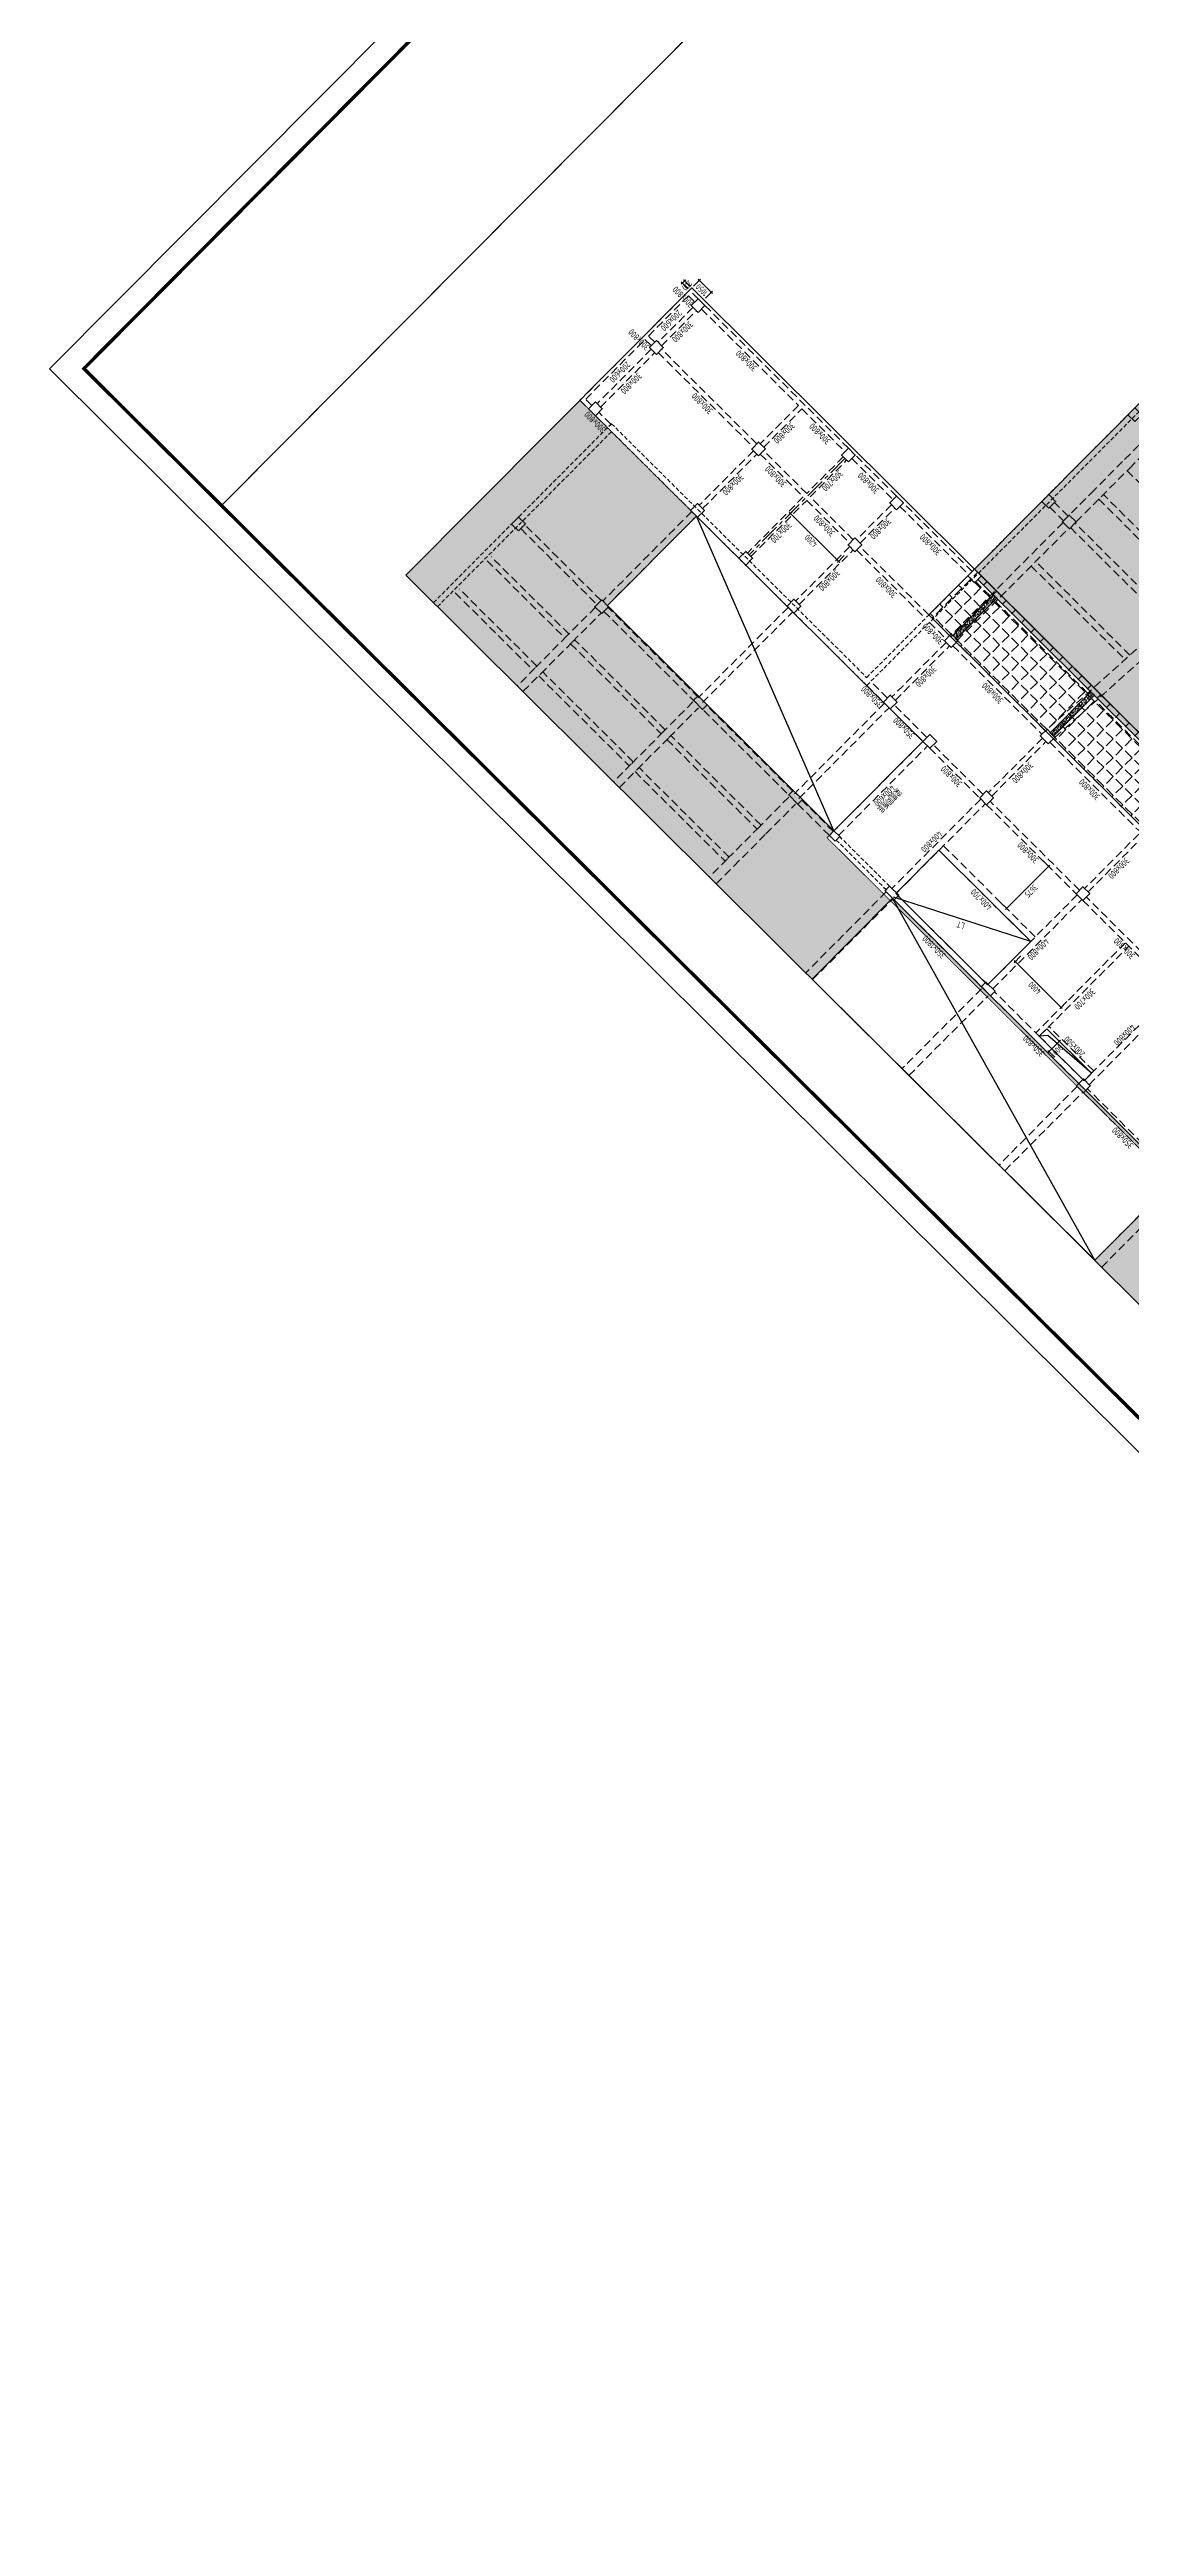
# Model space of a CAD drawing. Extents: x 517450926 to 520131079, y 3499134486 to 3500888201.
# Drawn here: x 518767369 to 518834245, y 3499866984 to 3500020094 of the extents above; entities that cross this region are included whole.
import ezdxf
from ezdxf.enums import TextEntityAlignment as Align

# ---------------------------------------------------------------- set-up
doc = ezdxf.new("R2010")
doc.units = 0
doc.header["$LTSCALE"] = 1000
doc.header["$MEASUREMENT"] = 0
for name, pattern in [('CENTER', [2, 1.25, -0.25, 0.25, -0.25]), ('DASHED', [0.75, 0.5, -0.25]), ('DASHED2', [0.375, 0.25, -0.125])]:
    doc.linetypes.add(name, pattern=pattern)
doc.layers.get('0').update_dxf_attribs({"linetype": 'CONTINUOUS'})
doc.layers.get('Defpoints').update_dxf_attribs({"color": 2, "linetype": 'CONTINUOUS'})
for name, color, linetype in [('S_AXIS', 8, 'CENTER'), ('S_AXIS_DIMS', 3, 'CONTINUOUS'), ('S_BEAM', 4, 'DASHED'), ('S_BEAM_SECD', 5, 'DASHED'), ('S_BEAM_SECD_TEXT_HORZ', 9, 'CONTINUOUS'), ('S_BEAM_TEXT_HORZ', 7, 'CONTINUOUS'), ('S_BEAM_TEXT_VERT', 41, 'CONTINUOUS'), ('S_COLU_BELW_DASH', 40, 'DASHED'), ('S_FLOR_ENHN', 91, 'DASHED'), ('S_HOLE', 201, 'CONTINUOUS'), ('S_PLAN_HACH', 254, 'CONTINUOUS'), ('S_PLAN_MIDL', 255, 'CONTINUOUS'), ('S_PSPR', 43, 'CONTINUOUS'), ('S_STAR', 243, 'CONTINUOUS'), ('S_WALL_BELW_DASH', 40, 'DASHED2'), ('S_WALL_HACH', 30, 'CONTINUOUS')]:
    doc.layers.add(name, color=color, linetype=linetype)
doc.layers.add('内框', color=8, linetype='CONTINUOUS', plot=False)
doc.styles.add('TH-STYLE3', font='tssdeng.shx', dxfattribs={"width": 0.7, "bigfont": 'tssdchn.shx'})
doc.styles.add('样式 1', font='Tssdeng.shx', dxfattribs={"width": 0.7, "bigfont": 'Tssdchn.shx'})
doc.styles.add('黑体', font='simhei.ttf')
doc.dimstyles.new('TSSD_100_100', dxfattribs={"dimtxt": 375, "dimasz": 100, "dimexe": 100, "dimexo": 0, "dimgap": 125, "dimtad": 1, "dimdec": 1, "dimdsep": 46, "dimtxsty": 'TH-STYLE3', "dimblk": 'ARCHTICK', "dimcen": -100, "dimdle": 100, "dimclrt": 7, "dimadec": 0, "dimazin": 0, "dimtfac": 1, "dimtdec": 1, "dimtix": 1, "dimtmove": 2, "dimatfit": 3, "dimldrblk": 'ARCHTICK', "dimfxl": 0, "dimtolj": 1, "dimtzin": 0, "dimarcsym": 0})

# ---------------------------------------------------------------- blocks, each defined once
blk = doc.blocks.new('THAPE_A1L2_inner')
blk.add_line((1251, 527), (1251, 555))
at = {"layer": '内框'}
blk.add_lwpolyline([(0, 0), (1261, 0), (1261, 594), (0, 594)], close=True, dxfattribs=at)
at = {"layer": '内框', "const_width": 1.4}
blk.add_lwpolyline([(25, 584), (25, 10), (1251, 10), (1251, 584)], close=True, dxfattribs=at)
at = {"layer": '内框', "const_width": 0.5}
blk.add_lwpolyline([(1171, 584), (1171, 10)], dxfattribs=at)
at = {"layer": '内框', "style": '黑体', "width": 0.8}
blk.add_attdef('内框名称', (58.9, 599.3), '', height=8, dxfattribs=at)
blk = doc.blocks.new('_ArchTick')
at = {"color": 0, "const_width": 0.25}
blk.add_lwpolyline([(-0.5, -0.5), (0.5, 0.5)], dxfattribs=at)
blk = doc.blocks.new('*D353')
at = {"layer": 'Defpoints', "color": 0, "transparency": 16777216}
for p in [(518829151, 3499958151), (518830387, 3499958191), (518829752, 3499957553)]:
    blk.add_point(p, dxfattribs=at)
at = {"layer": 'S_AXIS_DIMS', "color": 0, "lineweight": -2, "transparency": 16777216}
for p, q in [((518829506, 3499957798), (518829080, 3499958221)), ((518829856, 3499958860), (518829081, 3499958080)), ((518830140, 3499958436), (518829715, 3499958859))]:
    blk.add_line(p, q, dxfattribs=at)
at = {"layer": 'S_AXIS_DIMS', "color": 0, "lineweight": -2, "transparency": 16777216, "xscale": 100, "yscale": 100, "zscale": 100}
for p, rotation in [((518829151, 3499958151), 225.1572922659514), ((518829786, 3499958789), 45.15729226595135)]:
    blk.add_blockref('_ArchTick', p, dxfattribs=dict(at, rotation=rotation))
at = {"layer": 'S_AXIS_DIMS', "color": 7, "transparency": 16777216, "insert": (518829690, 3499958249), "char_height": 375, "attachment_point": 5, "rotation": 225.15729, "style": 'TH-STYLE3'}
blk.add_mtext('\\A1;900', dxfattribs=at)
blk = doc.blocks.new('*D354')
at = {"layer": 'Defpoints', "color": 0, "transparency": 16777216}
for p in [(518828443, 3499965096), (518831102, 3499962097), (518829901, 3499960889)]:
    blk.add_point(p, dxfattribs=at)
at = {"layer": 'S_AXIS_DIMS', "color": 0, "lineweight": -2, "transparency": 16777216}
for p, q in [((518827417, 3499964064), (518826994, 3499963639)), ((518826994, 3499963780), (518829972, 3499960819)), ((518830253, 3499961244), (518829830, 3499960818))]:
    blk.add_line(p, q, dxfattribs=at)
at = {"layer": 'S_AXIS_DIMS', "color": 0, "lineweight": -2, "transparency": 16777216, "xscale": 100, "yscale": 100, "zscale": 100}
for p, rotation in [((518827064, 3499963710), 135.1572922659513), ((518829901, 3499960889), 315.1572922659514)]:
    blk.add_blockref('_ArchTick', p, dxfattribs=dict(at, rotation=rotation))
at = {"layer": 'S_AXIS_DIMS', "color": 7, "transparency": 16777216, "insert": (518828262, 3499962078), "char_height": 375, "attachment_point": 5, "rotation": 135.15729, "style": 'TH-STYLE3'}
blk.add_mtext('\\A1;4000', dxfattribs=at)
blk = doc.blocks.new('*D355')
at = {"layer": 'Defpoints', "color": 0, "transparency": 16777216}
for p in [(518828057, 3499970663), (518829120, 3499969606), (518825465, 3499968058)]:
    blk.add_point(p, dxfattribs=at)
at = {"layer": 'S_AXIS_DIMS', "color": 0, "lineweight": -2, "transparency": 16777216}
for p, q in [((518826458, 3499966929), (518829190, 3499969677)), ((518828765, 3499969959), (518829190, 3499969536)), ((518826174, 3499967353), (518826599, 3499966930))]:
    blk.add_line(p, q, dxfattribs=at)
at = {"layer": 'S_AXIS_DIMS', "color": 0, "lineweight": -2, "transparency": 16777216, "xscale": 100, "yscale": 100, "zscale": 100}
for p, rotation in [((518829120, 3499969606), 45.15729226595135), ((518826528, 3499967000), 225.1572922659514)]:
    blk.add_blockref('_ArchTick', p, dxfattribs=dict(at, rotation=rotation))
at = {"layer": 'S_AXIS_DIMS', "color": 7, "transparency": 16777216, "insert": (518828045, 3499968083), "char_height": 375, "attachment_point": 5, "rotation": 225.15729, "style": 'TH-STYLE3'}
blk.add_mtext('\\A1;3675', dxfattribs=at)
blk = doc.blocks.new('*D356')
at = {"layer": 'Defpoints', "color": 0, "transparency": 16777216}
for p in [(518813961, 3499992227), (518813160, 3499991421), (518816939, 3499989265)]:
    blk.add_point(p, dxfattribs=at)
at = {"layer": 'S_AXIS_DIMS', "color": 0, "lineweight": -2, "transparency": 16777216}
for p, q in [((518813513, 3499991776), (518813089, 3499991350)), ((518816209, 3499988389), (518813089, 3499991492)), ((518816491, 3499988814), (518816067, 3499988389))]:
    blk.add_line(p, q, dxfattribs=at)
at = {"layer": 'S_AXIS_DIMS', "color": 0, "lineweight": -2, "transparency": 16777216, "xscale": 100, "yscale": 100, "zscale": 100}
for p, rotation in [((518813160, 3499991421), 135.1572922659514), ((518816138, 3499988459), 315.1572922659514)]:
    blk.add_blockref('_ArchTick', p, dxfattribs=dict(at, rotation=rotation))
at = {"layer": 'S_AXIS_DIMS', "color": 7, "transparency": 16777216, "insert": (518814429, 3499989719), "char_height": 375, "attachment_point": 5, "rotation": 135.15729, "style": 'TH-STYLE3'}
blk.add_mtext('\\A1;4200', dxfattribs=at)
blk = doc.blocks.new('*D357')
at = {"layer": 'Defpoints', "color": 0, "transparency": 16777216}
for p in [(518807528, 3500005824), (518807066, 3500005360), (518807811, 3500004620)]:
    blk.add_point(p, dxfattribs=at)
at = {"layer": 'S_AXIS_DIMS', "color": 0, "lineweight": -2, "transparency": 16777216}
for p, q in [((518807175, 3500005470), (518807598, 3500005895)), ((518808343, 3500005013), (518807457, 3500005895)), ((518807920, 3500004729), (518808343, 3500005155))]:
    blk.add_line(p, q, dxfattribs=at)
at = {"layer": 'S_AXIS_DIMS', "color": 0, "lineweight": -2, "transparency": 16777216, "xscale": 100, "yscale": 100, "zscale": 100}
for p, rotation in [((518807528, 3500005824), 135.1572922659514), ((518808272, 3500005084), 315.1572922659514)]:
    blk.add_blockref('_ArchTick', p, dxfattribs=dict(at, rotation=rotation))
at = {"layer": 'S_AXIS_DIMS', "color": 7, "transparency": 16777216, "insert": (518807680, 3500005232), "char_height": 375, "attachment_point": 5, "rotation": 135.15729, "style": 'TH-STYLE3'}
blk.add_mtext('\\A1;1050', dxfattribs=at)
blk = doc.blocks.new('*D358')
at = {"layer": 'Defpoints', "color": 0, "transparency": 16777216}
for p in [(518806487, 3500005654), (518806925, 3500005218), (518807066, 3500005360)]:
    blk.add_point(p, dxfattribs=at)
at = {"layer": 'S_AXIS_DIMS', "color": 0, "lineweight": -2, "transparency": 16777216}
for p, q in [((518806841, 3500005302), (518806416, 3500005725)), ((518806487, 3500005654), (518806416, 3500005584)), ((518806628, 3500005796), (518806487, 3500005654)), ((518806982, 3500005444), (518806557, 3500005867)), ((518806628, 3500005796), (518806698, 3500005867))]:
    blk.add_line(p, q, dxfattribs=at)
at = {"layer": 'S_AXIS_DIMS', "color": 0, "lineweight": -2, "transparency": 16777216, "xscale": 100, "yscale": 100, "zscale": 100}
for p, rotation in [((518806487, 3500005654), 45.15729226595135), ((518806628, 3500005796), 225.1572922659514)]:
    blk.add_blockref('_ArchTick', p, dxfattribs=dict(at, rotation=rotation))
at = {"layer": 'S_AXIS_DIMS', "color": 7, "transparency": 16777216, "insert": (518806779, 3500005505), "char_height": 375, "attachment_point": 5, "rotation": 225.15729, "style": 'TH-STYLE3'}
blk.add_mtext('\\A1;200', dxfattribs=at)

msp = doc.modelspace()

# ---------------------------------------------------------------- hatches: boundary and pattern name
at = {"layer": 'S_PLAN_HACH', "transparency": 33554636}
h = msp.add_hatch(dxfattribs=at)
h.set_pattern_fill('GRASS', color=256, scale=1200)
h.set_pattern_definition([(225.1573, (518630193.4, 3500156019.2), (3.2943, -1199.9955), [225, -1472.0563]), (180.1573, (518630193.4, 3500156019.2), (3.2943, -1199.9955), [225, -975]), (270.1573, (518630193.4, 3500156019.2), (1199.9955, 3.2943), [225, -975])])
h.paths.add_polyline_path([(518892544.8748, 3499885019.7634), (518939602.9066, 3499932336.881), (518853937.5881, 3500017533.1375), (518824544.1408, 3499987977.8597), (518807066.1688, 3500005360.1205), (518789401.5894, 3499987598.2858)])
h.paths.add_polyline_path([(518872771.3085, 3499961381.5195), (518891070.2863, 3499979781.2453), (518855015.3322, 3500015638.7799), (518847251.4884, 3500007832.191), (518838870.2522, 3499992276.2557), (518853244.8749, 3499977980.3415), (518854655.2008, 3499979398.4321)], flags=16)
h.paths.add_polyline_path([(518888567.9664, 3499899623.5165), (518900414.707, 3499911535.4813), (518891126.2134, 3499920773.1156), (518893488.5092, 3499923148.4174), (518869522.7777, 3499946982.9241), (518867654.0959, 3499945103.9541), (518861556.3062, 3499951168.3553), (518807066.174, 3500005360.1257), (518800155.5795, 3499998411.4796), (518821356.0322, 3499977327.1103), (518815432.6637, 3499971371.1297), (518847091.5418, 3499939885.6003), (518845116.4659, 3499937899.6503), (518870642.7117, 3499912514.413), (518873110.7821, 3499914996.0718)], flags=16)
h.paths.add_polyline_path([(518916413.0474, 3499917978.7417), (518934147.8949, 3499935811.2312), (518895398.5686, 3499974348.3849), (518877663.7211, 3499956515.8953), (518905351.3808, 3499928978.7204), (518905739.7801, 3499929369.2582), (518908505.0569, 3499926619.1228), (518908117.2173, 3499926229.1478)], flags=16)
h.paths.add_polyline_path([(518874117.2085, 3499912462.1235), (518872556.991, 3499914013.798), (518873050.605, 3499914510.1297), (518874610.8225, 3499912958.4552)], flags=16)
h.paths.add_polyline_path([(518845186.4337, 3499938395.4471), (518844122.8657, 3499939453.1915), (518845815.2551, 3499941154.8983), (518846878.823, 3499940097.1539)], flags=16)
h.paths.add_polyline_path([(518815855.7722, 3499971796.5679), (518801852.1079, 3499985723.5421), (518807352.3678, 3499991254.0846), (518821356.0321, 3499977327.1104)], flags=16)
h.paths.add_polyline_path([(518831979.7124, 3499945253.2983), (518814501.748, 3499962635.5655), (518819473.3335, 3499967634.5233), (518836951.3, 3499950252.2566)], flags=16)
at = {"layer": 'S_PLAN_HACH', "transparency": 33554559}
h = msp.add_hatch(dxfattribs=at)
h.set_pattern_fill('ANGLE', color=256, scale=3000)
h.set_pattern_definition([(135.1573, (518630193.4, 3500156019.2), (-581.7594, -584.9624), [600, -225]), (225.1573, (518630193.4, 3500156019.2), (584.9624, -581.7594), [600, -225])])
h.paths.add_polyline_path([(518852708.7693, 3499954326.0588), (518821723.4892, 3499985141.6785), (518824544.1774, 3499987977.8965), (518855529.4575, 3499957162.2768)])
at = {"layer": 'S_WALL_HACH', "transparency": 33554636}
h = msp.add_hatch(dxfattribs=at)
h.set_pattern_fill('AR-CONC', color=256, scale=30)
h.set_pattern_definition([(185.15729, (518630193.41, 3500156019.2), (-139.29585, 165.08382), [22.5, -247.5]), (130.15729, (518630193.41, 3500156019.2), (-129.6111, -189.35418), [18, -198]), (235.60874, (518630181.8, 3500156032.96), (-268.90695, -24.27036), [19.12206, -210.34263]), (181.34149, (518630151.1, 3500155976.66), (-192.00132, 260.9819), [33.75, -371.25]), (231.79293, (518630135.1, 3500155998.4), (-404.889, -9.48158), [28.6831, -315.51413]), (126.34146, (518630151.1, 3500155976.66), (-404.889, -9.4816), [27, -297]), (156.15729, (518630140.4, 3500156008.45), (-41.79667, 211.91753), [22.5, -247.5]), (101.15729, (518630140.4, 3500156008.45), (-205.16116, -102.77619), [18, -198]), (206.60874, (518630136.92, 3500156026.11), (-246.95782, 109.14134), [19.12206, -210.34263]), (172.657292, (518630193.41, 3500156019.205), (-73.009887, -68.238644), [0, -195.6, 0, -201, 0, -198.75]), (142.657292, (518630193.41, 3500156019.21), (-139.39582, -28.244667), [0, -114.6, 0, -191.1, 0, -75.75]), (102.657292, (518630240.85, 3500155972.03), (-108.77983, 117.727264), [0, -75, 0, -234, 0, -310.5]), (92.65729, (518630262.12, 3500155950.88), (-145.22872, 102.07869), [0, -97.5, 0, -155.4, 0, -220.5])])
h.paths.add_polyline_path([(518855529.4575, 3499957162.2768), (518824969.6046, 3499987554.7987), (518824758.0557, 3499987342.0851), (518855317.9086, 3499956949.5632)])
h = msp.add_hatch(dxfattribs=at)
h.set_pattern_fill('AR-CONC', color=256, scale=30)
h.set_pattern_definition([(185.15729, (518580465.34, 3500201314.47), (-139.29585, 165.08382), [22.5, -247.5]), (130.15729, (518580465.34, 3500201314.47), (-129.6111, -189.35418), [18, -198]), (235.60874, (518580453.73, 3500201328.23), (-268.90695, -24.27036), [19.12206, -210.34263]), (181.34149, (518580423.03, 3500201271.93), (-192.00132, 260.9819), [33.75, -371.25]), (231.79293, (518580407.03, 3500201293.68), (-404.889, -9.48158), [28.6831, -315.51413]), (126.34146, (518580423.03, 3500201271.93), (-404.889, -9.4816), [27, -297]), (156.15729, (518580412.33, 3500201303.72), (-41.79667, 211.91753), [22.5, -247.5]), (101.15729, (518580412.33, 3500201303.72), (-205.16116, -102.77619), [18, -198]), (206.60874, (518580408.85, 3500201321.38), (-246.95782, 109.14134), [19.12206, -210.34263]), (172.657292, (518580465.336, 3500201314.47), (-73.009887, -68.238644), [0, -195.6, 0, -201, 0, -198.75]), (142.657292, (518580465.34, 3500201314.47), (-139.39582, -28.244667), [0, -114.6, 0, -191.1, 0, -75.75]), (102.657292, (518580512.77, 3500201267.295), (-108.77983, 117.727264), [0, -75, 0, -234, 0, -310.5]), (92.65729, (518580534.04, 3500201246.14), (-145.22872, 102.07869), [0, -97.5, 0, -155.4, 0, -220.5])])
h.paths.add_polyline_path([(518825927.9809, 3499986178.5657), (518825715.2662, 3499986390.1157), (518823211.9014, 3499983872.9682), (518823424.6161, 3499983661.4182)])
h = msp.add_hatch(dxfattribs=at)
h.set_pattern_fill('AR-CONC', color=256, scale=30)
h.set_pattern_definition([(185.15729, (518586492.22, 3500195320.58), (-139.29585, 165.08382), [22.5, -247.5]), (130.15729, (518586492.22, 3500195320.58), (-129.6111, -189.35418), [18, -198]), (235.60874, (518586480.61, 3500195334.34), (-268.90695, -24.27036), [19.12206, -210.34263]), (181.34149, (518586449.9, 3500195278.04), (-192.00132, 260.9819), [33.75, -371.25]), (231.79293, (518586433.9, 3500195299.8), (-404.889, -9.48158), [28.6831, -315.51413]), (126.34146, (518586449.9, 3500195278.04), (-404.889, -9.4816), [27, -297]), (156.15729, (518586439.22, 3500195309.83), (-41.79667, 211.91753), [22.5, -247.5]), (101.15729, (518586439.22, 3500195309.83), (-205.16116, -102.77619), [18, -198]), (206.60874, (518586435.73, 3500195327.5), (-246.95782, 109.14134), [19.12206, -210.34263]), (172.657292, (518586492.22, 3500195320.585), (-73.009887, -68.238644), [0, -195.6, 0, -201, 0, -198.75]), (142.657292, (518586492.22, 3500195320.58), (-139.39582, -28.244667), [0, -114.6, 0, -191.1, 0, -75.75]), (102.657292, (518586539.66, 3500195273.41), (-108.77983, 117.727264), [0, -75, 0, -234, 0, -310.5]), (92.65729, (518586560.93, 3500195252.25), (-145.22872, 102.07869), [0, -97.5, 0, -155.4, 0, -220.5])])
h.paths.add_polyline_path([(518831954.8668, 3499980184.6805), (518831742.1521, 3499980396.2305), (518829238.7873, 3499977879.083), (518829451.5019, 3499977667.533)])

# ---------------------------------------------------------------- linework, layer by layer
at = {"layer": 'S_AXIS'}
msp.add_line((518816535.0782, 3499994814.8776), (518810611.6663, 3499988858.8535), dxfattribs=at)
at = {"layer": 'S_BEAM'}
for p, q in [((518806925.1435, 3500005218.3146), (518804139.75, 3500002417.5856)), ((518804387.3335, 3500002382.9098), (518806855.4037, 3500004864.5684)), ((518807140.1843, 3500004158.2428), (518804989.4375, 3500001995.6547)), ((518806855.4037, 3500004864.5684), (518807245.3765, 3500004476.7309)), ((518807456.9254, 3500004689.4445), (518806925.1435, 3500005218.3146)), ((518807670.8037, 3500004053.6332), (518813662.2366, 3499998095.0065)), ((518816745.3503, 3499995451.8786), (518807882.3526, 3500004266.3468)), ((518805202.1511, 3500001784.1058), (518807352.8979, 3500003946.6939)), ((518804139.75, 3500002417.5856), (518800155.5795, 3499998411.4796)), ((518800508.9375, 3499998483.1606), (518804175.7846, 3500002170.1962)), ((518804566.3397, 3500001570.2275), (518801216.8159, 3499998202.2623)), ((518801429.5295, 3499997990.7134), (518804779.0533, 3500001358.6786)), ((518804175.7846, 3500002170.1962), (518804565.7574, 3500001782.3587)), ((518804777.3063, 3500001995.0723), (518804387.3335, 3500002382.9098)), ((518804991.1846, 3500001359.261), (518810876.2607, 3499995506.4087)), ((518811087.8096, 3499995719.1223), (518805202.7334, 3500001571.9746)), ((518800155.5795, 3499998411.4796), (518800687.3613, 3499997882.6096)), ((518800898.9102, 3499998095.3232), (518800508.9375, 3499998483.1606)), ((518813662.2366, 3499998095.0065), (518811299.9408, 3499995719.7047)), ((518811512.6544, 3499995508.1558), (518813874.9502, 3499997883.4576)), ((518813874.9502, 3499997883.4576), (518816533.8014, 3499995239.165)), ((518801112.7885, 3499997459.5117), (518801857.286, 3499996719.0907)), ((518802068.8349, 3499996931.8043), (518801324.3374, 3499997672.2253)), ((518810876.843, 3499995294.2775), (518807527.3192, 3499991926.3122)), ((518807740.0328, 3499991714.7634), (518811089.5566, 3499995082.7286)), ((518811301.6879, 3499995083.3109), (518813960.6078, 3499992438.9499)), ((518814172.1567, 3499992651.6635), (518811513.2367, 3499995296.0245)), ((518816428.678, 3499994920.6084), (518814172.1567, 3499992651.6635)), ((518816959.6887, 3499994815.6961), (518819512.2518, 3499992277.1097)), ((518819723.8007, 3499992489.8233), (518817171.2376, 3499995028.4097)), ((518814384.8703, 3499992440.1147), (518816641.3916, 3499994709.0596)), ((518813960.6078, 3499992438.9499), (518810505.3095, 3499988964.628)), ((518810718.0231, 3499988753.0791), (518814173.3214, 3499992227.4011)), ((518814173.3214, 3499992227.4011), (518816832.2413, 3499989583.0402)), ((518817043.7902, 3499989795.7538), (518814384.8703, 3499992440.1147)), ((518819406.6683, 3499991958.9242), (518817255.9214, 3499989796.3361)), ((518817468.635, 3499989584.7872), (518819619.3818, 3499991747.3754)), ((518819937.2876, 3499991854.3146), (518824191.5333, 3499987623.3631)), ((518824403.0822, 3499987836.0766), (518820148.8365, 3499992067.0282)), ((518816832.8237, 3499989370.9089), (518813483.2998, 3499986002.9437)), ((518813696.0134, 3499985791.3948), (518817045.5372, 3499989159.36)), ((518817257.6685, 3499989159.9424), (518821511.9403, 3499984928.9649)), ((518821723.4892, 3499985141.6785), (518817469.2174, 3499989372.656)), ((518821760.1062, 3499984682.1579), (518822788.2219, 3499983659.6716)), ((518822999.7708, 3499983872.3852), (518821971.655, 3499984894.8715)), ((518822788.8043, 3499983447.5404), (518819439.2804, 3499980079.5752)), ((518819651.994, 3499979868.0263), (518823001.5179, 3499983235.9915)), ((518823213.6491, 3499983236.5739), (518828708.7503, 3499977771.5612)), ((518828920.2991, 3499977984.2748), (518823425.198, 3499983449.2875)), ((518819156.6329, 3499980008.0883), (518818128.5171, 3499981030.5746)), ((518817881.7101, 3499980782.4087), (518818909.8258, 3499979759.9224)), ((518821602.8391, 3499977575.2762), (518819582.06, 3499979584.9906)), ((518819335.253, 3499979336.8247), (518821356.0321, 3499977327.1104)), ((518821356.0322, 3499977327.1103), (518815855.7614, 3499971796.5569)), ((518816139.3796, 3499971514.4918), (518821639.6503, 3499977045.0451)), ((518821781.4594, 3499976904.0126), (518824865.8065, 3499973836.5539)), ((518825077.3554, 3499974049.2675), (518821993.0082, 3499977116.7262)), ((518828744.7844, 3499977524.1714), (518825395.261, 3499974156.2066)), ((518825607.9746, 3499973944.6577), (518828957.4989, 3499977312.6234)), ((518829205.082, 3499977277.9472), (518834700.1831, 3499971812.9345)), ((518834911.732, 3499972025.6481), (518829416.6309, 3499977490.6608)), ((518824936.7112, 3499973766.0374), (518819436.4451, 3499968235.4794)), ((518819720.0633, 3499967953.4143), (518825220.3293, 3499973483.9722)), ((518825291.2337, 3499973413.4562), (518830821.7871, 3499967913.1854)), ((518831033.336, 3499968125.899), (518825502.7826, 3499973626.1697)), ((518822346.7929, 3499970594.6102), (518828019.1554, 3499964953.3068)), ((518828301.2203, 3499965236.9252), (518822628.8578, 3499970878.2286)), ((518834700.7655, 3499971600.8033), (518831351.2416, 3499968232.8381)), ((518831563.9552, 3499968021.2892), (518834913.4791, 3499971389.2544)), ((518819579.7601, 3499967528.8102), (518824968.5516, 3499962169.5251)), ((518825213.7931, 3499962416.1168), (518819825.0488, 3499967775.355)), ((518830892.6918, 3499967842.6688), (518825390.8602, 3499962310.5367)), ((518825674.4783, 3499962028.4715), (518831176.3099, 3499967560.6037)), ((518831247.2142, 3499967490.0875), (518836777.7676, 3499961989.8168)), ((518836989.3165, 3499962202.5304), (518831458.7631, 3499967702.8011)), ((518833870.6819, 3499964880.9847), (518828333.5876, 3499959313.4049)), ((518828546.3011, 3499959101.8561), (518834083.3955, 3499964669.4358)), ((518825534.2224, 3499961603.8206), (518830993.8661, 3499956174.0713)), ((518831240.6732, 3499956422.2371), (518825781.0294, 3499961851.9865)), ((518836848.6724, 3499961919.3003), (518831912.5733, 3499956956.0164)), ((518832198.6391, 3499956676.4124), (518837132.2905, 3499961637.2351)), ((518831912.5513, 3499956955.9944), (518829147.2707, 3499959706.1343)), ((518829006.2381, 3499959564.3253), (518831771.5189, 3499956814.1852)), ((518831912.5449, 3499956955.9878), (518831348.4044, 3499956388.7404)), ((518831632.0225, 3499956106.6752), (518832198.6391, 3499956676.4124)), ((518831279.8244, 3499955610.7367), (518836810.3828, 3499950110.4609)), ((518837057.1898, 3499950358.6267), (518831526.6314, 3499955858.9025))]:
    msp.add_line(p, q, dxfattribs=at)
at = {"layer": 'S_BEAM_SECD'}
for p, q in [((518835234.3031, 3499996174.329), (518833694.6981, 3499994626.2475)), ((518834120.1428, 3499994203.1674), (518835659.7303, 3499995751.2313)), ((518833694.6981, 3499994626.2475), (518831943.5442, 3499992865.4525)), ((518832368.9889, 3499992442.3723), (518834120.1078, 3499994203.1322)), ((518833979.0927, 3499994061.3407), (518838379.3285, 3499989685.1985)), ((518829200.5035, 3499991809.0437), (518830051.3577, 3499990962.8483)), ((518830333.4229, 3499991246.4664), (518829482.5686, 3499992092.6618)), ((518831943.5442, 3499992865.4525), (518830403.9392, 3499991317.371)), ((518830829.3664, 3499990894.2732), (518832368.9539, 3499992442.3371)), ((518832227.9388, 3499992300.5456), (518837408.0998, 3499987148.7487)), ((518837564.5394, 3499987557.3046), (518832510.004, 3499992584.1638)), ((518796497.0081, 3499990478.4337), (518801212.1594, 3499985789.1003)), ((518801458.9664, 3499986037.2662), (518796743.8151, 3499990726.5996)), ((518807068.7682, 3499991536.1441), (518801568.4712, 3499986005.6129)), ((518801852.0893, 3499985723.5477), (518807352.3863, 3499991254.079)), ((518830016.3471, 3499990856.7378), (518823140.9967, 3499983943.4846)), ((518823495.5194, 3499983590.9032), (518830370.8698, 3499990504.1563)), ((518830476.7849, 3499990539.7506), (518836397.3132, 3499984651.6402)), ((518836679.3784, 3499984935.2583), (518830758.8501, 3499990823.3687)), ((518799470.4253, 3499983966.9056), (518794666.6345, 3499988744.3932)), ((518794419.8274, 3499988496.2273), (518799223.6194, 3499983718.7386)), ((518825503.2837, 3499986318.7945), (518824616.9865, 3499987200.2393)), ((518855529.4115, 3499957162.2305), (518824969.568, 3499987554.762)), ((518828044.4766, 3499988164.9381), (518833851.9003, 3499982389.3131)), ((518834150.4061, 3499982656.5806), (518828326.5408, 3499988448.5572)), ((518792445.3713, 3499986510.9005), (518797249.1727, 3499981733.4024)), ((518797495.9785, 3499981981.5694), (518792692.1783, 3499986759.0663)), ((518801109.9213, 3499985615.4438), (518799347.0413, 3499983842.8411)), ((518807485.4289, 3499980043.8017), (518801884.3936, 3499985614.1684)), ((518813024.7488, 3499985612.7756), (518807453.9352, 3499980011.3401)), ((518831537.9714, 3499980317.1462), (518825857.8062, 3499985966.213)), ((518799701.5656, 3499983490.2613), (518801464.4439, 3499985262.8623)), ((518801637.5865, 3499985366.0025), (518807238.6219, 3499979795.6358)), ((518807737.5533, 3499979729.2749), (518813308.367, 3499985330.7104)), ((518836239.4779, 3499984526.6448), (518829037.9875, 3499978078.783)), ((518799347.0018, 3499983842.8014), (518797372.5945, 3499981857.5049)), ((518797727.1188, 3499981504.9251), (518799701.5261, 3499983490.2216)), ((518799578.1421, 3499983366.1571), (518805179.6001, 3499977795.3701)), ((518805426.4059, 3499978043.5371), (518799824.9479, 3499983614.3242)), ((518829534.3773, 3499977583.6463), (518836736.6451, 3499984032.2042)), ((518797372.555, 3499981857.4652), (518796279.3268, 3499980758.2076)), ((518796633.8495, 3499980405.6262), (518797727.0793, 3499981504.8854)), ((518797603.6953, 3499981380.8209), (518803205.1533, 3499975810.0338)), ((518803451.9591, 3499976058.2008), (518797850.5012, 3499981628.9879)), ((518807136.4178, 3499979762.9801), (518805303.0219, 3499977919.4726)), ((518813303.3663, 3499974264.459), (518808056.2151, 3499979482.8793)), ((518818980.7294, 3499979689.407), (518813409.9158, 3499974087.9716)), ((518837379.789, 3499974507.312), (518832035.1362, 3499979822.7033)), ((518805657.5462, 3499977566.8928), (518807490.9405, 3499979410.3986)), ((518807809.2297, 3499979234.8908), (518813056.5592, 3499974016.2931)), ((518813693.534, 3499973805.9064), (518819264.3476, 3499979407.3419)), ((518805302.9824, 3499977919.4329), (518803328.5751, 3499975934.1363)), ((518803683.0995, 3499975581.5566), (518805657.5067, 3499977566.8531)), ((518805534.1227, 3499977442.7886), (518811100.1284, 3499971907.2597)), ((518811346.9343, 3499972155.4267), (518805780.9286, 3499977690.9556)), ((518803328.5356, 3499975934.0966), (518802235.3075, 3499974834.8391)), ((518802589.8301, 3499974482.2576), (518803683.06, 3499975581.5169)), ((518803559.676, 3499975457.4524), (518809125.6817, 3499969921.9234)), ((518809372.4875, 3499970170.0905), (518803806.4818, 3499975705.6194)), ((518813056.9462, 3499973874.8697), (518811223.5501, 3499972031.362)), ((518811648.9595, 3499971608.2464), (518813482.3734, 3499973451.7719)), ((518813623.7955, 3499973452.1628), (518815573.3145, 3499971513.3186)), ((518815820.5034, 3499971761.1047), (518813870.6025, 3499973700.3287)), ((518811223.5106, 3499972031.3223), (518809249.1033, 3499970046.0258)), ((518809674.5128, 3499969622.9102), (518811648.9595, 3499971608.2464)), ((518809249.0638, 3499970045.9861), (518808155.8358, 3499968946.7287)), ((518808581.263, 3499968523.6309), (518809674.5128, 3499969622.9102)), ((518819083.4755, 3499968022.3774), (518814111.8211, 3499963023.3555)), ((518814537.2482, 3499962600.2578), (518819508.9027, 3499967599.2796)), ((518824968.9379, 3499962028.1025), (518820067.8017, 3499957099.987)), ((518820493.2289, 3499956676.8892), (518825394.3651, 3499961605.0047)), ((518830889.8545, 3499955998.5713), (518826059.2346, 3499951141.3603)), ((518826413.7572, 3499950788.7788), (518831244.3771, 3499955645.9898)), ((518836810.3828, 3499950110.4609), (518831979.7629, 3499945253.2499)), ((518832405.1901, 3499944830.1522), (518837235.81, 3499949687.3631))]:
    msp.add_line(p, q, dxfattribs=at)
at = {"layer": 'S_COLU_BELW_DASH', "linetype": 'ByBlock', "lineweight": 35}
for points in [[(518807459.2548, 3500003840.9197), (518807033.8276, 3500004264.0174), (518807456.9254, 3500004689.4446), (518807882.3526, 3500004266.3468)], [(518804885.4101, 3500001252.9043), (518804459.9829, 3500001676.002), (518804883.0807, 3500002101.4292), (518805308.5079, 3500001678.3315)], [(518801112.7885, 3499997459.5119), (518800687.3613, 3499997882.6096), (518801110.4591, 3499998308.0368), (518801535.8862, 3499997884.939)], [(518834454.0094, 3499997091.4214), (518834028.5822, 3499997514.5192), (518834451.68, 3499997939.9464), (518834877.1071, 3499997516.8486)], [(518811195.9134, 3499994976.9542), (518810770.4862, 3499995400.052), (518811193.584, 3499995825.4792), (518811619.0111, 3499995402.3814)], [(518816747.723, 3499994603.3972), (518816322.2958, 3499995026.4949), (518816745.3935, 3499995451.9221), (518817170.8207, 3499995028.8244)], [(518807423.2918, 3499991183.5618), (518806997.8646, 3499991606.6596), (518807420.9623, 3499992032.0868), (518807846.3895, 3499991608.989)], [(518819725.7386, 3499991641.601), (518819300.3114, 3499992064.6988), (518819723.4092, 3499992490.126), (518820148.8364, 3499992067.0282)], [(518829130.066, 3499991738.166), (518828704.6388, 3499992161.2638), (518829127.7366, 3499992586.691), (518829553.1638, 3499992163.5932)], [(518796359.3813, 3499990340.0492), (518795933.9541, 3499990763.147), (518796357.0519, 3499991188.5742), (518796782.4791, 3499990765.4764)], [(518830406.3475, 3499990468.8729), (518829980.9203, 3499990891.9706), (518830404.018, 3499991317.3978), (518830829.4452, 3499990894.3001)], [(518810401.2455, 3499988221.9142), (518809975.8183, 3499988645.0119), (518810398.916, 3499989070.4391), (518810824.3432, 3499988647.3413)], [(518817151.8939, 3499989053.5858), (518816726.4667, 3499989476.6836), (518817149.5644, 3499989902.1107), (518817574.9916, 3499989479.013)], [(518824546.4702, 3499987129.3348), (518824121.0431, 3499987552.4325), (518824544.1408, 3499987977.8597), (518824969.568, 3499987554.762)], [(518801499.9598, 3499985227.6181), (518801074.5326, 3499985650.7158), (518801497.6304, 3499986076.143), (518801923.0575, 3499985653.0452)], [(518813379.2724, 3499985260.1933), (518812953.8452, 3499985683.291), (518813376.9429, 3499986108.7182), (518813802.3701, 3499985685.6205)], [(518823107.8746, 3499983130.2171), (518822682.4474, 3499983553.3149), (518823105.5452, 3499983978.7421), (518823530.9724, 3499983555.6443)], [(518807171.5092, 3499979869.1195), (518807453.5743, 3499980152.7376), (518808020.8106, 3499979588.6073), (518807738.7454, 3499979304.9892)], [(518819335.253, 3499979336.8247), (518818909.8258, 3499979759.9225), (518819332.9235, 3499980185.3497), (518819758.3507, 3499979762.2519)], [(518829099.3085, 3499977171.5915), (518828602.9747, 3499977665.2034), (518829026.0724, 3499978090.6306), (518829522.4063, 3499977597.0187)], [(518821781.4775, 3499976903.9945), (518821356.0503, 3499977327.0923), (518821779.1481, 3499977752.5195), (518822204.5752, 3499977329.4217)], [(518813623.7795, 3499973452.1787), (518813056.5432, 3499974016.3091), (518813338.6084, 3499974299.9272), (518813905.8447, 3499973735.7968)], [(518825291.2336, 3499973413.4562), (518824865.8064, 3499973836.5539), (518825288.9041, 3499974261.9811), (518825714.3313, 3499973838.8834)], [(518815927.8371, 3499971160.737), (518815573.3144, 3499971513.3185), (518815855.3796, 3499971796.9366), (518816209.9022, 3499971444.3552)], [(518819579.7601, 3499967528.8102), (518819012.5239, 3499968092.9405), (518819294.589, 3499968376.5586), (518819861.8253, 3499967812.4283)], [(518831247.2142, 3499967490.0876), (518830821.787, 3499967913.1854), (518831244.8847, 3499968338.6126), (518831670.3119, 3499967915.5148)], [(518825534.1752, 3499961603.8675), (518824966.939, 3499962167.9979), (518825249.0042, 3499962451.616), (518825816.2404, 3499961887.4856)], [(518831279.8262, 3499955610.7385), (518830854.399, 3499956033.8363), (518831277.4968, 3499956459.2635), (518831702.9239, 3499956036.1657)]]:
    msp.add_lwpolyline(points, close=True, dxfattribs=at)
at = {"layer": 'S_FLOR_ENHN', "linetype": 'ByBlock', "const_width": 50}
msp.add_lwpolyline([(518888567.9664, 3499899623.5165), (518900414.707, 3499911535.4813), (518891126.2134, 3499920773.1156), (518893488.5092, 3499923148.4174), (518869522.7777, 3499946982.9241), (518867654.0959, 3499945103.9541), (518861556.3062, 3499951168.3553), (518807066.174, 3500005360.1257), (518800155.5795, 3499998411.4796), (518821356.0322, 3499977327.1103), (518815432.6637, 3499971371.1297), (518847091.5418, 3499939885.6003), (518845116.4659, 3499937899.6503), (518870642.7117, 3499912514.413), (518873110.7821, 3499914996.0718)], close=True, dxfattribs=at)
at = {"layer": 'S_HOLE'}
msp.add_lwpolyline([(518831771.5196, 3499956814.1851), (518829074.3042, 3499959144.405), (518828546.3011, 3499959101.8561)], dxfattribs=at)
msp.add_lwpolyline([(518829006.2381, 3499959564.3253), (518831771.5196, 3499956814.1851), (518831311.5827, 3499956351.7159), (518828546.3012, 3499959101.8561)], close=True, dxfattribs=at)
at = {"layer": 'S_PLAN_HACH'}
msp.add_lwpolyline([(518852708.7693, 3499954326.0588), (518821723.4892, 3499985141.6785), (518824544.1774, 3499987977.8965), (518855529.4575, 3499957162.2768)], close=True, dxfattribs=at)
at = {"layer": 'S_PLAN_MIDL'}
msp.add_lwpolyline([(518892544.8748, 3499885019.7634), (518939602.9066, 3499932336.881), (518853937.5881, 3500017533.1375), (518824544.1408, 3499987977.8597), (518807066.1688, 3500005360.1205), (518789401.5894, 3499987598.2858), (518892544.8748, 3499885019.7634)], dxfattribs=at)
at = {"layer": 'S_PSPR'}
for p, q in [((518815855.7723, 3499971796.5678), (518807352.3678, 3499991254.0846)), ((518831979.762, 3499945253.249), (518819473.3335, 3499967634.5233))]:
    msp.add_line(p, q, dxfattribs=at)
for points in [[(518815855.7722, 3499971796.5679), (518801852.1079, 3499985723.5421), (518807352.3678, 3499991254.0846), (518821356.0321, 3499977327.1104)], [(518831979.7124, 3499945253.2983), (518814501.748, 3499962635.5655), (518819473.3335, 3499967634.5233), (518836951.3, 3499950252.2566)]]:
    msp.add_lwpolyline(points, close=True, dxfattribs=at)
at = {"layer": 'S_STAR'}
msp.add_line((518828019.1477, 3499964953.3043), (518819543.9567, 3499967705.4423), dxfattribs=at)
msp.add_lwpolyline([(518828019.1477, 3499964953.3043), (518822346.7852, 3499970594.6077), (518819683.2397, 3499967916.3876), (518825355.6022, 3499962275.0843)], close=True, dxfattribs=at)
at = {"layer": 'S_WALL_BELW_DASH'}
for points in [[(518791103.2981, 3499985905.895), (518802104.0932, 3499996967.2567), (518817880.3514, 3499981277.3817), (518852186.5276, 3500015772.436), (518860056.9305, 3500007945.1276), (518861807.976, 3500009705.8441)], [(518862056.1402, 3500009459.0387), (518860058.2894, 3500007450.1547), (518852187.8864, 3500015277.4631), (518817881.7102, 3499980782.4088), (518802105.4521, 3499996472.2839), (518791351.4639, 3499985659.0879)]]:
    msp.add_lwpolyline(points, dxfattribs=at)
at = {"layer": 'S_WALL_BELW_DASH', "linetype": 'ByBlock'}
for points in [[(518855529.4575, 3499957162.2768), (518824969.6046, 3499987554.7987), (518824758.0557, 3499987342.0851), (518855317.9086, 3499956949.5632)], [(518825927.9809, 3499986178.5657), (518825715.2662, 3499986390.1157), (518823211.9014, 3499983872.9682), (518823424.6161, 3499983661.4182)], [(518831954.8668, 3499980184.6805), (518831742.1521, 3499980396.2305), (518829238.7873, 3499977879.083), (518829451.5019, 3499977667.533)]]:
    msp.add_lwpolyline(points, close=True, dxfattribs=at)
at = {"layer": 'S_WALL_BELW_DASH'}
msp.add_lwpolyline([(518819294.589, 3499968376.5586), (518816209.9022, 3499971444.3552), (518815996.7879, 3499971230.0675), (518819081.4747, 3499968162.2709)], close=True, dxfattribs=at)

# ---------------------------------------------------------------- block references
at = {"layer": '内框', "xscale": 150, "yscale": 150, "zscale": 150, "rotation": 135.1572922948763}
msp.add_blockref('THAPE_A1L2_inner', (518964314.9331, 3499930159.7671), dxfattribs=at)

# ---------------------------------------------------------------- texts
at = {"layer": 'S_BEAM_SECD_TEXT_HORZ', "linetype": 'Continuous', "width": 0.7}
for s, rotation, style, p in [('200x600', 225.157297813, '样式 1', (518805656.038, 3500003483.4834)), ('200x600', 225.157297813, '样式 1', (518802482.8049, 3500000292.7796)), ('400x700', 135.157292971, 'TH-STYLE3', (518825100.2332, 3499967690.7623)), ('300x700', 225.157297813, '样式 1', (518831214.4773, 3499961534.2019)), ('200x500', 135.157292971, 'TH-STYLE3', (518830862.0145, 3499958594.0908))]:
    msp.add_text(s, height=400, rotation=rotation, dxfattribs=dict(at, style=style)).set_placement(p, align=Align.CENTER)
at = {"layer": 'S_BEAM_TEXT_HORZ', "linetype": 'Continuous', "style": '样式 1', "width": 0.7}
for s, p in [('300x800', (518806674.3249, 3500004941.6204)), ('300x800', (518803941.136, 3500002300.4381)), ('300x800', (518810587.9053, 3500000995.2721)), ('300x800', (518807854.7164, 3499998354.0899)), ('300x800', (518801221.9642, 3499997214.2739)), ('300x800', (518815125.7609, 3499996482.2636)), ('300x800', (518812392.572, 3499993841.0813)), ('300x800', (518818131.1382, 3499993440.9937)), ('300x800', (518815397.9493, 3499990799.8114)), ('300x800', (518821959.5784, 3499989633.4296)), ('300x800', (518819226.3895, 3499986992.2473)), ('300x800', (518822115.7492, 3499984118.7084)), ('350x800', (518818334.2073, 3499980236.855)), ('300x800', (518825802.7848, 3499980451.8612)), ('350x800', (518820313.0168, 3499978299.162)), ('300x800', (518823253.1166, 3499975299.3787)), ('300x800', (518831794.2177, 3499974493.2345)), ('300x800', (518827985.9941, 3499970592.4162)), ('350x1800', (518822181.3201, 3499964755.7736)), ('300x800', (518833941.9747, 3499964669.0477)), ('350x800', (518828338.8962, 3499958648.0316)), ('350x800', (518833839.8071, 3499952959.5819))]:
    msp.add_text(s, height=400, rotation=135.157288154, dxfattribs=at).set_placement(p, align=Align.CENTER)
at = {"layer": 'S_BEAM_TEXT_VERT', "linetype": 'Continuous', "style": '样式 1', "width": 0.7}
for s, p in [('300x800', (518806354.6859, 3500002788.6609)), ('300x800', (518803181.4528, 3499999597.9571)), ('300x800', (518812646.6557, 3499996531.1429)), ('300x800', (518809473.4226, 3499993340.4391)), ('300x700', (518815621.9039, 3499993572.1858)), ('300x700', (518812448.6708, 3499990381.4819)), ('300x800', (518818596.2458, 3499990614.1299)), ('300x800', (518815423.0127, 3499987423.426)), ('300x800', (518821397.8119, 3499981481.342)), ('300x800', (518827376.3443, 3499975535.5452)), ('400x600', (518818841.6561, 3499974102.4475)), ('梁底同板底', (518819121.1946, 3499973824.4396)), ('400x800', (518821758.1109, 3499971265.6219)), ('300x800', (518833317.1139, 3499969627.3043)), ('400x800', (518828346.1603, 3499964615.4592)), ('400x800', (518833678.1464, 3499959312.6785))]:
    msp.add_text(s, height=400, rotation=225.157297813, dxfattribs=at).set_placement(p, align=Align.CENTER)
at = {"layer": 'S_STAR', "style": 'TH-STYLE3', "width": 0.7}
msp.add_text('LT', height=400, rotation=161.865383814, dxfattribs=at).set_placement((518823748.57, 3499966168.2615), align=Align.CENTER)

# ---------------------------------------------------------------- dimensions: what is measured, and where the dimension line sits
at = {"layer": 'S_AXIS_DIMS'}
for base, p1, p2, angle, picture, middle in [((518806486.6206, 3500005654.4364), (518807066.1688, 3500005360.1205), (518806925.1435, 3500005218.3146), 225.157292266, '*D358', (518806778.7109, 3500005504.9749)), ((518807527.6162, 3500005824.1084), (518807810.6666, 3500004619.6997), (518807066.1688, 3500005360.1205), 135.157292266, '*D357', (518807679.5015, 3500005232.3212)), ((518813159.9444, 3499991421.1615), (518816939.1803, 3499989265.1347), (518813961.1902, 3499992226.8188), 135.157292266, '*D356', (518814428.576, 3499989718.7428)), ((518829119.5744, 3499969606.0776), (518825465.0391, 3499968057.5769), (518828056.5104, 3499970663.3208), 225.157292266, '*D355', (518828045.4142, 3499968082.8434)), ((518829900.6074, 3499960889.0522), (518828443.027, 3499965095.895), (518831102.1347, 3499962097.1948), 135.157292266, '*D354', (518828262.1533, 3499962077.8014)), ((518829151.2657, 3499958150.7482), (518830387.1503, 3499958190.9743), (518829752.4881, 3499957552.8179), 225.157292266, '*D353', (518829690.1735, 3499958249.463))]:
    dim = msp.add_linear_dim(base=base, p1=p1, p2=p2, angle=angle, dimstyle='TSSD_100_100', dxfattribs=at)
    dim.commit()
    dim.dimension.update_dxf_attribs({"geometry": picture, "text_midpoint": middle})

doc.saveas('drawing.dxf')
